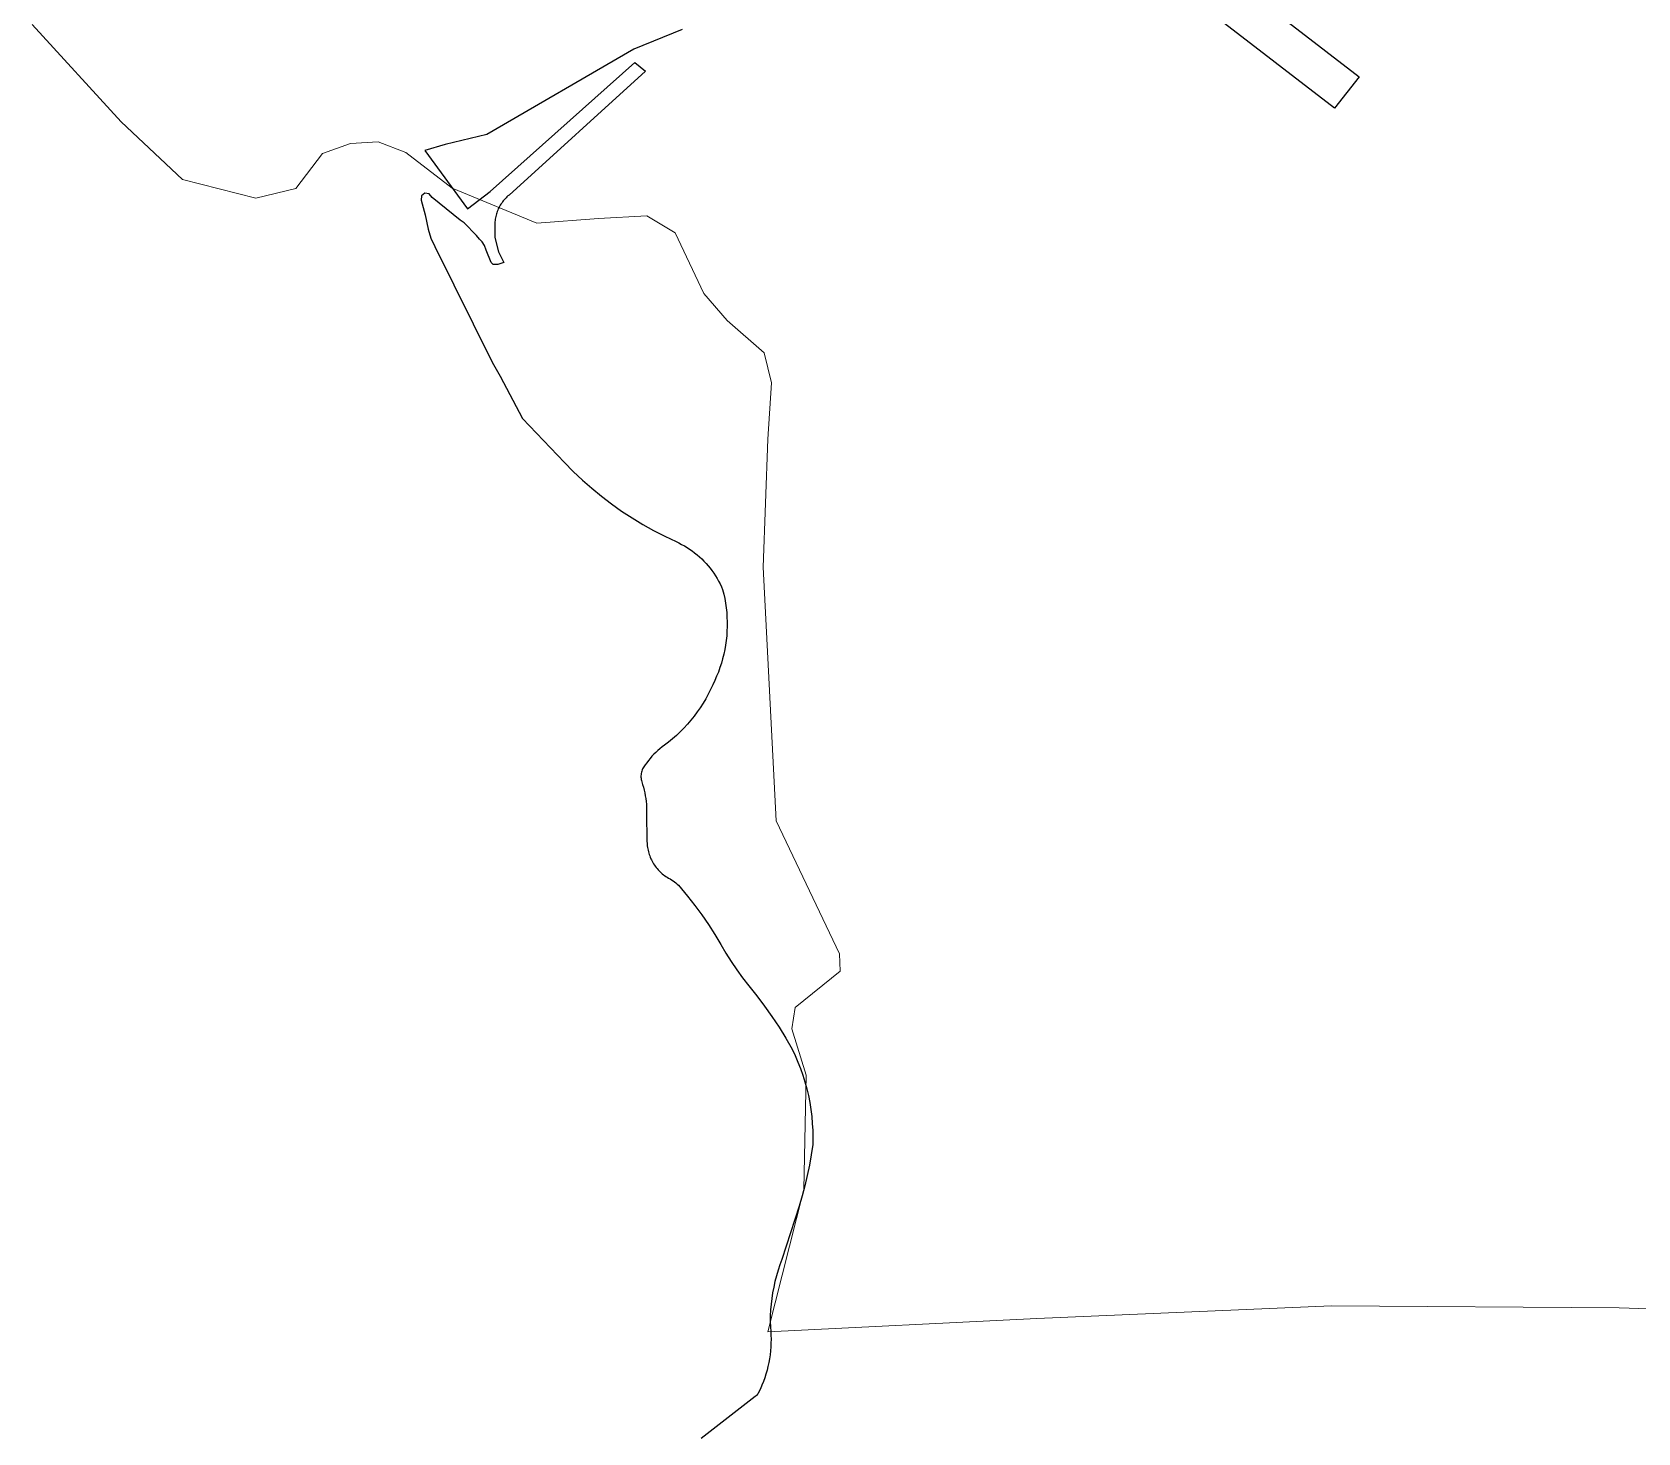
# Model space of a CAD drawing. Header units: millimetres. Extents: x 617751 to 636088, y 68402 to 77988.
# Drawn here: x 619959 to 620847, y 70216 to 70991 of the extents above; entities that cross this region are included whole.
import ezdxf

# ---------------------------------------------------------------- set-up
doc = ezdxf.new("R2010")
doc.units = ezdxf.units.MM
doc.header["$LTSCALE"] = 3
doc.header["$MEASUREMENT"] = 0
doc.layers.add('ALINHAMENTO PREDIAL', color=120, linetype='Continuous')
doc.layers.add('BAIRRO', color=30, linetype='Continuous')

msp = doc.modelspace()

# ---------------------------------------------------------------- linework, layer by layer
at = {"layer": 'ALINHAMENTO PREDIAL'}
for points in [[(620635.13, 71010.98), (620692.91, 70966.42), (620679.34, 70949.07), (620613.7, 70999.49)], [(620635.13, 71010.98), (620692.91, 70966.42), (620679.34, 70949.07), (620613.7, 70999.49)], [(620635.13, 71010.98), (620692.91, 70966.42), (620679.34, 70949.07), (620613.7, 70999.49)], [(620635.13, 71010.98), (620692.91, 70966.42), (620679.34, 70949.07), (620613.7, 70999.49)], [(620635.13, 71010.98), (620692.91, 70966.42), (620679.34, 70949.07), (620613.7, 70999.49)], [(620635.13, 71010.98), (620692.91, 70966.42), (620679.34, 70949.07), (620613.7, 70999.49)], [(620635.13, 71010.98), (620692.91, 70966.42), (620679.34, 70949.07), (620613.7, 70999.49)], [(620635.13, 71010.98), (620692.91, 70966.42), (620679.34, 70949.07), (620613.7, 70999.49)], [(620318.56, 70992.46), (620291.84, 70981.59), (620210.46, 70934.43), (620187.36, 70928.86), (620176.2, 70925.68), (620199.72, 70893.27), (620212.26, 70902.95), (620292.31, 70974.27), (620298.12, 70969.49), (620222.74, 70900.97), (620222.16, 70900.48), (620221.61, 70899.97), (620221.07, 70899.45), (620220.55, 70898.91), (620220.05, 70898.34), (620219.57, 70897.77), (620219.11, 70897.17), (620218.67, 70896.56), (620218.25, 70895.93), (620217.86, 70895.3), (620217.49, 70894.64), (620217.14, 70893.98), (620216.81, 70893.3), (620216.51, 70892.61), (620216.23, 70891.91), (620215.97, 70891.21), (620215.75, 70890.49), (620215.54, 70889.77), (620215.36, 70889.04), (620215.21, 70888.3), (620215.08, 70887.56), (620214.98, 70886.81), (620214.9, 70886.07), (620214.97, 70877.57), (620216.97, 70869.57), (620219.84, 70863.57), (620216.53, 70862.57), (620214.03, 70862.57), (620212.9, 70863.57), (620210.15, 70870.57), (620209.09, 70873.07), (620207.84, 70875.07), (620206.34, 70876.57), (620204.72, 70878.57), (620197.97, 70885.57), (620195.78, 70887.07), (620180.22, 70899.57), (620178.65, 70901.57), (620176.22, 70902.07), (620174.28, 70900.57), (620174.09, 70898.07), (620176.28, 70890.07), (620177.97, 70882.07), (620179.53, 70877.07), (620181.78, 70872.57), (620213.4, 70808.57), (620217.85, 70800.75), (620230.24, 70777.3), (620253.42, 70753.01), (620258.28, 70748.09), (620263.31, 70743.34), (620268.51, 70738.77), (620273.86, 70734.39), (620279.36, 70730.2), (620285, 70726.2), (620290.78, 70722.4), (620296.69, 70718.8), (620302.72, 70715.41), (620308.87, 70712.24), (620315.12, 70709.28), (620316.67, 70708.54), (620318.2, 70707.76), (620319.7, 70706.92), (620321.17, 70706.03), (620322.62, 70705.09), (620324.02, 70704.1), (620325.4, 70703.06), (620326.73, 70701.98), (620328.03, 70700.86), (620329.29, 70699.69), (620330.51, 70698.47), (620331.69, 70697.22), (620332.82, 70695.93), (620333.91, 70694.59), (620334.95, 70693.23), (620335.95, 70691.82), (620336.9, 70690.39), (620337.79, 70688.92), (620338.64, 70687.43), (620339.44, 70685.9), (620340.18, 70684.35), (620340.87, 70682.77), (620341.49, 70680.27), (620342.03, 70677.75), (620342.47, 70675.21), (620342.83, 70672.65), (620343.1, 70670.09), (620343.28, 70667.52), (620343.37, 70664.94), (620343.37, 70662.36), (620343.28, 70659.78), (620343.1, 70657.21), (620342.84, 70654.65), (620342.48, 70652.09), (620342.04, 70649.55), (620341.5, 70647.03), (620340.88, 70644.52), (620340.18, 70642.04), (620339.39, 70639.59), (620338.51, 70637.16), (620337.55, 70634.77), (620336.51, 70632.41), (620335.38, 70630.09), (620334.18, 70627.46), (620332.88, 70624.88), (620331.5, 70622.35), (620330.03, 70619.86), (620328.47, 70617.43), (620326.83, 70615.05), (620325.1, 70612.73), (620323.3, 70610.47), (620321.42, 70608.28), (620319.46, 70606.16), (620317.43, 70604.1), (620315.33, 70602.12), (620313.16, 70600.21), (620310.92, 70598.38), (620308.63, 70596.63), (620307.4, 70595.71), (620306.21, 70594.75), (620305.05, 70593.76), (620303.93, 70592.72), (620302.84, 70591.65), (620301.79, 70590.54), (620300.77, 70589.39), (620299.8, 70588.22), (620298.86, 70587.01), (620297.97, 70585.77), (620296.95, 70584.21), (620296.64, 70583.62), (620296.38, 70583), (620296.15, 70582.38), (620295.97, 70581.73), (620295.83, 70581.08), (620295.74, 70580.42), (620295.69, 70579.75), (620295.68, 70579.08), (620295.73, 70578.42), (620295.81, 70577.75), (620295.94, 70577.1), (620296.11, 70576.45), (620296.61, 70574.94), (620297.06, 70573.41), (620297.46, 70571.86), (620297.81, 70570.31), (620298.11, 70568.74), (620298.36, 70567.16), (620298.56, 70565.58), (620298.71, 70563.99), (620298.8, 70562.4), (620298.85, 70560.8), (620298.84, 70559.21), (620299.02, 70543.37), (620299.05, 70542.56), (620299.1, 70541.75), (620299.19, 70540.94), (620299.3, 70540.13), (620299.43, 70539.33), (620299.6, 70538.53), (620299.79, 70537.74), (620300.01, 70536.96), (620300.26, 70536.18), (620300.53, 70535.42), (620300.83, 70534.66), (620301.15, 70533.91), (620301.5, 70533.18), (620301.88, 70532.46), (620302.28, 70531.75), (620302.7, 70531.05), (620303.15, 70530.37), (620303.62, 70529.71), (620304.11, 70529.06), (620304.63, 70528.43), (620305.17, 70527.82), (620305.72, 70527.23), (620306.3, 70526.66), (620306.9, 70526.1), (620307.51, 70525.57), (620308.15, 70525.06), (620308.8, 70524.57), (620309.47, 70524.11), (620310.15, 70523.66), (620311.01, 70523.2), (620311.85, 70522.72), (620312.68, 70522.2), (620313.49, 70521.65), (620314.27, 70521.08), (620315.04, 70520.48), (620315.79, 70519.85), (620316.51, 70519.2), (620321.42, 70513.18), (620325.45, 70508.07), (620329.31, 70502.83), (620332.99, 70497.46), (620336.48, 70491.97), (620339.79, 70486.36), (620342.6, 70481.61), (620345.56, 70476.95), (620348.66, 70472.38), (620351.92, 70467.92), (620355.31, 70463.57), (620359.77, 70458.05), (620364.06, 70452.4), (620368.17, 70446.61), (620372.09, 70440.7), (620375.82, 70434.66), (620379.36, 70428.51), (620381.01, 70424.99), (620382.55, 70421.42), (620383.95, 70417.79), (620385.23, 70414.12), (620386.38, 70410.4), (620387.4, 70406.65), (620388.28, 70402.86), (620389.03, 70399.05), (620389.65, 70395.21), (620390.13, 70391.35), (620390.47, 70387.47), (620390.68, 70383.59), (620390.75, 70379.7), (620390.69, 70375.81), (620389.86, 70370.05), (620388.86, 70364.32), (620387.69, 70358.62), (620386.34, 70352.96), (620384.82, 70347.34), (620383.13, 70341.77), (620373.67, 70312.25), (620372.54, 70309.27), (620371.52, 70306.24), (620370.61, 70303.18), (620369.8, 70300.09), (620369.1, 70296.98), (620368.5, 70293.84), (620368.02, 70290.68), (620367.65, 70287.51), (620367.39, 70284.33), (620367.24, 70281.14), (620367.21, 70277.94), (620367.28, 70274.75), (620367.47, 70272.58), (620367.59, 70270.4), (620367.64, 70268.21), (620367.61, 70266.03), (620367.51, 70263.85), (620367.34, 70261.67), (620367.1, 70259.5), (620366.78, 70257.34), (620366.39, 70255.19), (620365.94, 70253.05), (620365.41, 70250.93), (620364.81, 70248.83), (620364.14, 70246.75), (620363.4, 70244.7), (620362.59, 70242.67), (620361.72, 70240.67), (620360.78, 70238.69), (620360.5, 70238.17), (620360.17, 70237.68), (620359.8, 70237.23), (620359.37, 70236.82), (620358.91, 70236.45), (620328.98, 70213.2)], [(620318.56, 70992.46), (620291.84, 70981.59), (620210.46, 70934.43), (620187.36, 70928.86), (620176.2, 70925.68), (620199.72, 70893.27), (620212.26, 70902.95), (620292.31, 70974.27), (620298.12, 70969.49), (620222.74, 70900.97), (620222.16, 70900.48), (620221.61, 70899.97), (620221.07, 70899.45), (620220.55, 70898.91), (620220.05, 70898.34), (620219.57, 70897.77), (620219.11, 70897.17), (620218.67, 70896.56), (620218.25, 70895.93), (620217.86, 70895.3), (620217.49, 70894.64), (620217.14, 70893.98), (620216.81, 70893.3), (620216.51, 70892.61), (620216.23, 70891.91), (620215.97, 70891.21), (620215.75, 70890.49), (620215.54, 70889.77), (620215.36, 70889.04), (620215.21, 70888.3), (620215.08, 70887.56), (620214.98, 70886.81), (620214.9, 70886.07), (620214.97, 70877.57), (620216.97, 70869.57), (620219.84, 70863.57), (620216.53, 70862.57), (620214.03, 70862.57), (620212.9, 70863.57), (620210.15, 70870.57), (620209.09, 70873.07), (620207.84, 70875.07), (620206.34, 70876.57), (620204.72, 70878.57), (620197.97, 70885.57), (620195.78, 70887.07), (620180.22, 70899.57), (620178.65, 70901.57), (620176.22, 70902.07), (620174.28, 70900.57), (620174.09, 70898.07), (620176.28, 70890.07), (620177.97, 70882.07), (620179.53, 70877.07), (620181.78, 70872.57), (620213.4, 70808.57), (620217.85, 70800.75), (620230.24, 70777.3), (620253.42, 70753.01), (620258.28, 70748.09), (620263.31, 70743.34), (620268.51, 70738.77), (620273.86, 70734.39), (620279.36, 70730.2), (620285, 70726.2), (620290.78, 70722.4), (620296.69, 70718.8), (620302.72, 70715.41), (620308.87, 70712.24), (620315.12, 70709.28), (620316.67, 70708.54), (620318.2, 70707.76), (620319.7, 70706.92), (620321.17, 70706.03), (620322.62, 70705.09), (620324.02, 70704.1), (620325.4, 70703.06), (620326.73, 70701.98), (620328.03, 70700.86), (620329.29, 70699.69), (620330.51, 70698.47), (620331.69, 70697.22), (620332.82, 70695.93), (620333.91, 70694.59), (620334.95, 70693.23), (620335.95, 70691.82), (620336.9, 70690.39), (620337.79, 70688.92), (620338.64, 70687.43), (620339.44, 70685.9), (620340.18, 70684.35), (620340.87, 70682.77), (620341.49, 70680.27), (620342.03, 70677.75), (620342.47, 70675.21), (620342.83, 70672.65), (620343.1, 70670.09), (620343.28, 70667.52), (620343.37, 70664.94), (620343.37, 70662.36), (620343.28, 70659.78), (620343.1, 70657.21), (620342.84, 70654.65), (620342.48, 70652.09), (620342.04, 70649.55), (620341.5, 70647.03), (620340.88, 70644.52), (620340.18, 70642.04), (620339.39, 70639.59), (620338.51, 70637.16), (620337.55, 70634.77), (620336.51, 70632.41), (620335.38, 70630.09), (620334.18, 70627.46), (620332.88, 70624.88), (620331.5, 70622.35), (620330.03, 70619.86), (620328.47, 70617.43), (620326.83, 70615.05), (620325.1, 70612.73), (620323.3, 70610.47), (620321.42, 70608.28), (620319.46, 70606.16), (620317.43, 70604.1), (620315.33, 70602.12), (620313.16, 70600.21), (620310.92, 70598.38), (620308.63, 70596.63), (620307.4, 70595.71), (620306.21, 70594.75), (620305.05, 70593.76), (620303.93, 70592.72), (620302.84, 70591.65), (620301.79, 70590.54), (620300.77, 70589.39), (620299.8, 70588.22), (620298.86, 70587.01), (620297.97, 70585.77), (620296.95, 70584.21), (620296.64, 70583.62), (620296.38, 70583), (620296.15, 70582.38), (620295.97, 70581.73), (620295.83, 70581.08), (620295.74, 70580.42), (620295.69, 70579.75), (620295.68, 70579.08), (620295.73, 70578.42), (620295.81, 70577.75), (620295.94, 70577.1), (620296.11, 70576.45), (620296.61, 70574.94), (620297.06, 70573.41), (620297.46, 70571.86), (620297.81, 70570.31), (620298.11, 70568.74), (620298.36, 70567.16), (620298.56, 70565.58), (620298.71, 70563.99), (620298.8, 70562.4), (620298.85, 70560.8), (620298.84, 70559.21), (620299.02, 70543.37), (620299.05, 70542.56), (620299.1, 70541.75), (620299.19, 70540.94), (620299.3, 70540.13), (620299.43, 70539.33), (620299.6, 70538.53), (620299.79, 70537.74), (620300.01, 70536.96), (620300.26, 70536.18), (620300.53, 70535.42), (620300.83, 70534.66), (620301.15, 70533.91), (620301.5, 70533.18), (620301.88, 70532.46), (620302.28, 70531.75), (620302.7, 70531.05), (620303.15, 70530.37), (620303.62, 70529.71), (620304.11, 70529.06), (620304.63, 70528.43), (620305.17, 70527.82), (620305.72, 70527.23), (620306.3, 70526.66), (620306.9, 70526.1), (620307.51, 70525.57), (620308.15, 70525.06), (620308.8, 70524.57), (620309.47, 70524.11), (620310.15, 70523.66), (620311.01, 70523.2), (620311.85, 70522.72), (620312.68, 70522.2), (620313.49, 70521.65), (620314.27, 70521.08), (620315.04, 70520.48), (620315.79, 70519.85), (620316.51, 70519.2), (620321.42, 70513.18), (620325.45, 70508.07), (620329.31, 70502.83), (620332.99, 70497.46), (620336.48, 70491.97), (620339.79, 70486.36), (620342.6, 70481.61), (620345.56, 70476.95), (620348.66, 70472.38), (620351.92, 70467.92), (620355.31, 70463.57), (620359.77, 70458.05), (620364.06, 70452.4), (620368.17, 70446.61), (620372.09, 70440.7), (620375.82, 70434.66), (620379.36, 70428.51), (620381.01, 70424.99), (620382.55, 70421.42), (620383.95, 70417.79), (620385.23, 70414.12), (620386.38, 70410.4), (620387.4, 70406.65), (620388.28, 70402.86), (620389.03, 70399.05), (620389.65, 70395.21), (620390.13, 70391.35), (620390.47, 70387.47), (620390.68, 70383.59), (620390.75, 70379.7), (620390.69, 70375.81), (620389.86, 70370.05), (620388.86, 70364.32), (620387.69, 70358.62), (620386.34, 70352.96), (620384.82, 70347.34), (620383.13, 70341.77), (620373.67, 70312.25), (620372.54, 70309.27), (620371.52, 70306.24), (620370.61, 70303.18), (620369.8, 70300.09), (620369.1, 70296.98), (620368.5, 70293.84), (620368.02, 70290.68), (620367.65, 70287.51), (620367.39, 70284.33), (620367.24, 70281.14), (620367.21, 70277.94), (620367.28, 70274.75), (620367.47, 70272.58), (620367.59, 70270.4), (620367.64, 70268.21), (620367.61, 70266.03), (620367.51, 70263.85), (620367.34, 70261.67), (620367.1, 70259.5), (620366.78, 70257.34), (620366.39, 70255.19), (620365.94, 70253.05), (620365.41, 70250.93), (620364.81, 70248.83), (620364.14, 70246.75), (620363.4, 70244.7), (620362.59, 70242.67), (620361.72, 70240.67), (620360.78, 70238.69), (620360.5, 70238.17), (620360.17, 70237.68), (620359.8, 70237.23), (620359.37, 70236.82), (620358.91, 70236.45), (620328.98, 70213.2)], [(620318.56, 70992.46), (620291.84, 70981.59), (620210.46, 70934.43), (620187.36, 70928.86), (620176.2, 70925.68), (620199.72, 70893.27), (620212.26, 70902.95), (620292.31, 70974.27), (620298.12, 70969.49), (620222.74, 70900.97), (620222.16, 70900.48), (620221.61, 70899.97), (620221.07, 70899.45), (620220.55, 70898.91), (620220.05, 70898.34), (620219.57, 70897.77), (620219.11, 70897.17), (620218.67, 70896.56), (620218.25, 70895.93), (620217.86, 70895.3), (620217.49, 70894.64), (620217.14, 70893.98), (620216.81, 70893.3), (620216.51, 70892.61), (620216.23, 70891.91), (620215.97, 70891.21), (620215.75, 70890.49), (620215.54, 70889.77), (620215.36, 70889.04), (620215.21, 70888.3), (620215.08, 70887.56), (620214.98, 70886.81), (620214.9, 70886.07), (620214.97, 70877.57), (620216.97, 70869.57), (620219.84, 70863.57), (620216.53, 70862.57), (620214.03, 70862.57), (620212.9, 70863.57), (620210.15, 70870.57), (620209.09, 70873.07), (620207.84, 70875.07), (620206.34, 70876.57), (620204.72, 70878.57), (620197.97, 70885.57), (620195.78, 70887.07), (620180.22, 70899.57), (620178.65, 70901.57), (620176.22, 70902.07), (620174.28, 70900.57), (620174.09, 70898.07), (620176.28, 70890.07), (620177.97, 70882.07), (620179.53, 70877.07), (620181.78, 70872.57), (620213.4, 70808.57), (620217.85, 70800.75), (620230.24, 70777.3), (620253.42, 70753.01), (620258.28, 70748.09), (620263.31, 70743.34), (620268.51, 70738.77), (620273.86, 70734.39), (620279.36, 70730.2), (620285, 70726.2), (620290.78, 70722.4), (620296.69, 70718.8), (620302.72, 70715.41), (620308.87, 70712.24), (620315.12, 70709.28), (620316.67, 70708.54), (620318.2, 70707.76), (620319.7, 70706.92), (620321.17, 70706.03), (620322.62, 70705.09), (620324.02, 70704.1), (620325.4, 70703.06), (620326.73, 70701.98), (620328.03, 70700.86), (620329.29, 70699.69), (620330.51, 70698.47), (620331.69, 70697.22), (620332.82, 70695.93), (620333.91, 70694.59), (620334.95, 70693.23), (620335.95, 70691.82), (620336.9, 70690.39), (620337.79, 70688.92), (620338.64, 70687.43), (620339.44, 70685.9), (620340.18, 70684.35), (620340.87, 70682.77), (620341.49, 70680.27), (620342.03, 70677.75), (620342.47, 70675.21), (620342.83, 70672.65), (620343.1, 70670.09), (620343.28, 70667.52), (620343.37, 70664.94), (620343.37, 70662.36), (620343.28, 70659.78), (620343.1, 70657.21), (620342.84, 70654.65), (620342.48, 70652.09), (620342.04, 70649.55), (620341.5, 70647.03), (620340.88, 70644.52), (620340.18, 70642.04), (620339.39, 70639.59), (620338.51, 70637.16), (620337.55, 70634.77), (620336.51, 70632.41), (620335.38, 70630.09), (620334.18, 70627.46), (620332.88, 70624.88), (620331.5, 70622.35), (620330.03, 70619.86), (620328.47, 70617.43), (620326.83, 70615.05), (620325.1, 70612.73), (620323.3, 70610.47), (620321.42, 70608.28), (620319.46, 70606.16), (620317.43, 70604.1), (620315.33, 70602.12), (620313.16, 70600.21), (620310.92, 70598.38), (620308.63, 70596.63), (620307.4, 70595.71), (620306.21, 70594.75), (620305.05, 70593.76), (620303.93, 70592.72), (620302.84, 70591.65), (620301.79, 70590.54), (620300.77, 70589.39), (620299.8, 70588.22), (620298.86, 70587.01), (620297.97, 70585.77), (620296.95, 70584.21), (620296.64, 70583.62), (620296.38, 70583), (620296.15, 70582.38), (620295.97, 70581.73), (620295.83, 70581.08), (620295.74, 70580.42), (620295.69, 70579.75), (620295.68, 70579.08), (620295.73, 70578.42), (620295.81, 70577.75), (620295.94, 70577.1), (620296.11, 70576.45), (620296.61, 70574.94), (620297.06, 70573.41), (620297.46, 70571.86), (620297.81, 70570.31), (620298.11, 70568.74), (620298.36, 70567.16), (620298.56, 70565.58), (620298.71, 70563.99), (620298.8, 70562.4), (620298.85, 70560.8), (620298.84, 70559.21), (620299.02, 70543.37), (620299.05, 70542.56), (620299.1, 70541.75), (620299.19, 70540.94), (620299.3, 70540.13), (620299.43, 70539.33), (620299.6, 70538.53), (620299.79, 70537.74), (620300.01, 70536.96), (620300.26, 70536.18), (620300.53, 70535.42), (620300.83, 70534.66), (620301.15, 70533.91), (620301.5, 70533.18), (620301.88, 70532.46), (620302.28, 70531.75), (620302.7, 70531.05), (620303.15, 70530.37), (620303.62, 70529.71), (620304.11, 70529.06), (620304.63, 70528.43), (620305.17, 70527.82), (620305.72, 70527.23), (620306.3, 70526.66), (620306.9, 70526.1), (620307.51, 70525.57), (620308.15, 70525.06), (620308.8, 70524.57), (620309.47, 70524.11), (620310.15, 70523.66), (620311.01, 70523.2), (620311.85, 70522.72), (620312.68, 70522.2), (620313.49, 70521.65), (620314.27, 70521.08), (620315.04, 70520.48), (620315.79, 70519.85), (620316.51, 70519.2), (620321.42, 70513.18), (620325.45, 70508.07), (620329.31, 70502.83), (620332.99, 70497.46), (620336.48, 70491.97), (620339.79, 70486.36), (620342.6, 70481.61), (620345.56, 70476.95), (620348.66, 70472.38), (620351.92, 70467.92), (620355.31, 70463.57), (620359.77, 70458.05), (620364.06, 70452.4), (620368.17, 70446.61), (620372.09, 70440.7), (620375.82, 70434.66), (620379.36, 70428.51), (620381.01, 70424.99), (620382.55, 70421.42), (620383.95, 70417.79), (620385.23, 70414.12), (620386.38, 70410.4), (620387.4, 70406.65), (620388.28, 70402.86), (620389.03, 70399.05), (620389.65, 70395.21), (620390.13, 70391.35), (620390.47, 70387.47), (620390.68, 70383.59), (620390.75, 70379.7), (620390.69, 70375.81), (620389.86, 70370.05), (620388.86, 70364.32), (620387.69, 70358.62), (620386.34, 70352.96), (620384.82, 70347.34), (620383.13, 70341.77), (620373.67, 70312.25), (620372.54, 70309.27), (620371.52, 70306.24), (620370.61, 70303.18), (620369.8, 70300.09), (620369.1, 70296.98), (620368.5, 70293.84), (620368.02, 70290.68), (620367.65, 70287.51), (620367.39, 70284.33), (620367.24, 70281.14), (620367.21, 70277.94), (620367.28, 70274.75), (620367.47, 70272.58), (620367.59, 70270.4), (620367.64, 70268.21), (620367.61, 70266.03), (620367.51, 70263.85), (620367.34, 70261.67), (620367.1, 70259.5), (620366.78, 70257.34), (620366.39, 70255.19), (620365.94, 70253.05), (620365.41, 70250.93), (620364.81, 70248.83), (620364.14, 70246.75), (620363.4, 70244.7), (620362.59, 70242.67), (620361.72, 70240.67), (620360.78, 70238.69), (620360.5, 70238.17), (620360.17, 70237.68), (620359.8, 70237.23), (620359.37, 70236.82), (620358.91, 70236.45), (620328.98, 70213.2)], [(620318.56, 70992.46), (620291.84, 70981.59), (620210.46, 70934.43), (620187.36, 70928.86), (620176.2, 70925.68), (620199.72, 70893.27), (620212.26, 70902.95), (620292.31, 70974.27), (620298.12, 70969.49), (620222.74, 70900.97), (620222.16, 70900.48), (620221.61, 70899.97), (620221.07, 70899.45), (620220.55, 70898.91), (620220.05, 70898.34), (620219.57, 70897.77), (620219.11, 70897.17), (620218.67, 70896.56), (620218.25, 70895.93), (620217.86, 70895.3), (620217.49, 70894.64), (620217.14, 70893.98), (620216.81, 70893.3), (620216.51, 70892.61), (620216.23, 70891.91), (620215.97, 70891.21), (620215.75, 70890.49), (620215.54, 70889.77), (620215.36, 70889.04), (620215.21, 70888.3), (620215.08, 70887.56), (620214.98, 70886.81), (620214.9, 70886.07), (620214.97, 70877.57), (620216.97, 70869.57), (620219.84, 70863.57), (620216.53, 70862.57), (620214.03, 70862.57), (620212.9, 70863.57), (620210.15, 70870.57), (620209.09, 70873.07), (620207.84, 70875.07), (620206.34, 70876.57), (620204.72, 70878.57), (620197.97, 70885.57), (620195.78, 70887.07), (620180.22, 70899.57), (620178.65, 70901.57), (620176.22, 70902.07), (620174.28, 70900.57), (620174.09, 70898.07), (620176.28, 70890.07), (620177.97, 70882.07), (620179.53, 70877.07), (620181.78, 70872.57), (620213.4, 70808.57), (620217.85, 70800.75), (620230.24, 70777.3), (620253.42, 70753.01), (620258.28, 70748.09), (620263.31, 70743.34), (620268.51, 70738.77), (620273.86, 70734.39), (620279.36, 70730.2), (620285, 70726.2), (620290.78, 70722.4), (620296.69, 70718.8), (620302.72, 70715.41), (620308.87, 70712.24), (620315.12, 70709.28), (620316.67, 70708.54), (620318.2, 70707.76), (620319.7, 70706.92), (620321.17, 70706.03), (620322.62, 70705.09), (620324.02, 70704.1), (620325.4, 70703.06), (620326.73, 70701.98), (620328.03, 70700.86), (620329.29, 70699.69), (620330.51, 70698.47), (620331.69, 70697.22), (620332.82, 70695.93), (620333.91, 70694.59), (620334.95, 70693.23), (620335.95, 70691.82), (620336.9, 70690.39), (620337.79, 70688.92), (620338.64, 70687.43), (620339.44, 70685.9), (620340.18, 70684.35), (620340.87, 70682.77), (620341.49, 70680.27), (620342.03, 70677.75), (620342.47, 70675.21), (620342.83, 70672.65), (620343.1, 70670.09), (620343.28, 70667.52), (620343.37, 70664.94), (620343.37, 70662.36), (620343.28, 70659.78), (620343.1, 70657.21), (620342.84, 70654.65), (620342.48, 70652.09), (620342.04, 70649.55), (620341.5, 70647.03), (620340.88, 70644.52), (620340.18, 70642.04), (620339.39, 70639.59), (620338.51, 70637.16), (620337.55, 70634.77), (620336.51, 70632.41), (620335.38, 70630.09), (620334.18, 70627.46), (620332.88, 70624.88), (620331.5, 70622.35), (620330.03, 70619.86), (620328.47, 70617.43), (620326.83, 70615.05), (620325.1, 70612.73), (620323.3, 70610.47), (620321.42, 70608.28), (620319.46, 70606.16), (620317.43, 70604.1), (620315.33, 70602.12), (620313.16, 70600.21), (620310.92, 70598.38), (620308.63, 70596.63), (620307.4, 70595.71), (620306.21, 70594.75), (620305.05, 70593.76), (620303.93, 70592.72), (620302.84, 70591.65), (620301.79, 70590.54), (620300.77, 70589.39), (620299.8, 70588.22), (620298.86, 70587.01), (620297.97, 70585.77), (620296.95, 70584.21), (620296.64, 70583.62), (620296.38, 70583), (620296.15, 70582.38), (620295.97, 70581.73), (620295.83, 70581.08), (620295.74, 70580.42), (620295.69, 70579.75), (620295.68, 70579.08), (620295.73, 70578.42), (620295.81, 70577.75), (620295.94, 70577.1), (620296.11, 70576.45), (620296.61, 70574.94), (620297.06, 70573.41), (620297.46, 70571.86), (620297.81, 70570.31), (620298.11, 70568.74), (620298.36, 70567.16), (620298.56, 70565.58), (620298.71, 70563.99), (620298.8, 70562.4), (620298.85, 70560.8), (620298.84, 70559.21), (620299.02, 70543.37), (620299.05, 70542.56), (620299.1, 70541.75), (620299.19, 70540.94), (620299.3, 70540.13), (620299.43, 70539.33), (620299.6, 70538.53), (620299.79, 70537.74), (620300.01, 70536.96), (620300.26, 70536.18), (620300.53, 70535.42), (620300.83, 70534.66), (620301.15, 70533.91), (620301.5, 70533.18), (620301.88, 70532.46), (620302.28, 70531.75), (620302.7, 70531.05), (620303.15, 70530.37), (620303.62, 70529.71), (620304.11, 70529.06), (620304.63, 70528.43), (620305.17, 70527.82), (620305.72, 70527.23), (620306.3, 70526.66), (620306.9, 70526.1), (620307.51, 70525.57), (620308.15, 70525.06), (620308.8, 70524.57), (620309.47, 70524.11), (620310.15, 70523.66), (620311.01, 70523.2), (620311.85, 70522.72), (620312.68, 70522.2), (620313.49, 70521.65), (620314.27, 70521.08), (620315.04, 70520.48), (620315.79, 70519.85), (620316.51, 70519.2), (620321.42, 70513.18), (620325.45, 70508.07), (620329.31, 70502.83), (620332.99, 70497.46), (620336.48, 70491.97), (620339.79, 70486.36), (620342.6, 70481.61), (620345.56, 70476.95), (620348.66, 70472.38), (620351.92, 70467.92), (620355.31, 70463.57), (620359.77, 70458.05), (620364.06, 70452.4), (620368.17, 70446.61), (620372.09, 70440.7), (620375.82, 70434.66), (620379.36, 70428.51), (620381.01, 70424.99), (620382.55, 70421.42), (620383.95, 70417.79), (620385.23, 70414.12), (620386.38, 70410.4), (620387.4, 70406.65), (620388.28, 70402.86), (620389.03, 70399.05), (620389.65, 70395.21), (620390.13, 70391.35), (620390.47, 70387.47), (620390.68, 70383.59), (620390.75, 70379.7), (620390.69, 70375.81), (620389.86, 70370.05), (620388.86, 70364.32), (620387.69, 70358.62), (620386.34, 70352.96), (620384.82, 70347.34), (620383.13, 70341.77), (620373.67, 70312.25), (620372.54, 70309.27), (620371.52, 70306.24), (620370.61, 70303.18), (620369.8, 70300.09), (620369.1, 70296.98), (620368.5, 70293.84), (620368.02, 70290.68), (620367.65, 70287.51), (620367.39, 70284.33), (620367.24, 70281.14), (620367.21, 70277.94), (620367.28, 70274.75), (620367.47, 70272.58), (620367.59, 70270.4), (620367.64, 70268.21), (620367.61, 70266.03), (620367.51, 70263.85), (620367.34, 70261.67), (620367.1, 70259.5), (620366.78, 70257.34), (620366.39, 70255.19), (620365.94, 70253.05), (620365.41, 70250.93), (620364.81, 70248.83), (620364.14, 70246.75), (620363.4, 70244.7), (620362.59, 70242.67), (620361.72, 70240.67), (620360.78, 70238.69), (620360.5, 70238.17), (620360.17, 70237.68), (620359.8, 70237.23), (620359.37, 70236.82), (620358.91, 70236.45), (620328.98, 70213.2)], [(620318.56, 70992.46), (620291.84, 70981.59), (620210.46, 70934.43), (620187.36, 70928.86), (620176.2, 70925.68), (620199.72, 70893.27), (620212.26, 70902.95), (620292.31, 70974.27), (620298.12, 70969.49), (620222.74, 70900.97), (620222.16, 70900.48), (620221.61, 70899.97), (620221.07, 70899.45), (620220.55, 70898.91), (620220.05, 70898.34), (620219.57, 70897.77), (620219.11, 70897.17), (620218.67, 70896.56), (620218.25, 70895.93), (620217.86, 70895.3), (620217.49, 70894.64), (620217.14, 70893.98), (620216.81, 70893.3), (620216.51, 70892.61), (620216.23, 70891.91), (620215.97, 70891.21), (620215.75, 70890.49), (620215.54, 70889.77), (620215.36, 70889.04), (620215.21, 70888.3), (620215.08, 70887.56), (620214.98, 70886.81), (620214.9, 70886.07), (620214.97, 70877.57), (620216.97, 70869.57), (620219.84, 70863.57), (620216.53, 70862.57), (620214.03, 70862.57), (620212.9, 70863.57), (620210.15, 70870.57), (620209.09, 70873.07), (620207.84, 70875.07), (620206.34, 70876.57), (620204.72, 70878.57), (620197.97, 70885.57), (620195.78, 70887.07), (620180.22, 70899.57), (620178.65, 70901.57), (620176.22, 70902.07), (620174.28, 70900.57), (620174.09, 70898.07), (620176.28, 70890.07), (620177.97, 70882.07), (620179.53, 70877.07), (620181.78, 70872.57), (620213.4, 70808.57), (620217.85, 70800.75), (620230.24, 70777.3), (620253.42, 70753.01), (620258.28, 70748.09), (620263.31, 70743.34), (620268.51, 70738.77), (620273.86, 70734.39), (620279.36, 70730.2), (620285, 70726.2), (620290.78, 70722.4), (620296.69, 70718.8), (620302.72, 70715.41), (620308.87, 70712.24), (620315.12, 70709.28), (620316.67, 70708.54), (620318.2, 70707.76), (620319.7, 70706.92), (620321.17, 70706.03), (620322.62, 70705.09), (620324.02, 70704.1), (620325.4, 70703.06), (620326.73, 70701.98), (620328.03, 70700.86), (620329.29, 70699.69), (620330.51, 70698.47), (620331.69, 70697.22), (620332.82, 70695.93), (620333.91, 70694.59), (620334.95, 70693.23), (620335.95, 70691.82), (620336.9, 70690.39), (620337.79, 70688.92), (620338.64, 70687.43), (620339.44, 70685.9), (620340.18, 70684.35), (620340.87, 70682.77), (620341.49, 70680.27), (620342.03, 70677.75), (620342.47, 70675.21), (620342.83, 70672.65), (620343.1, 70670.09), (620343.28, 70667.52), (620343.37, 70664.94), (620343.37, 70662.36), (620343.28, 70659.78), (620343.1, 70657.21), (620342.84, 70654.65), (620342.48, 70652.09), (620342.04, 70649.55), (620341.5, 70647.03), (620340.88, 70644.52), (620340.18, 70642.04), (620339.39, 70639.59), (620338.51, 70637.16), (620337.55, 70634.77), (620336.51, 70632.41), (620335.38, 70630.09), (620334.18, 70627.46), (620332.88, 70624.88), (620331.5, 70622.35), (620330.03, 70619.86), (620328.47, 70617.43), (620326.83, 70615.05), (620325.1, 70612.73), (620323.3, 70610.47), (620321.42, 70608.28), (620319.46, 70606.16), (620317.43, 70604.1), (620315.33, 70602.12), (620313.16, 70600.21), (620310.92, 70598.38), (620308.63, 70596.63), (620307.4, 70595.71), (620306.21, 70594.75), (620305.05, 70593.76), (620303.93, 70592.72), (620302.84, 70591.65), (620301.79, 70590.54), (620300.77, 70589.39), (620299.8, 70588.22), (620298.86, 70587.01), (620297.97, 70585.77), (620296.95, 70584.21), (620296.64, 70583.62), (620296.38, 70583), (620296.15, 70582.38), (620295.97, 70581.73), (620295.83, 70581.08), (620295.74, 70580.42), (620295.69, 70579.75), (620295.68, 70579.08), (620295.73, 70578.42), (620295.81, 70577.75), (620295.94, 70577.1), (620296.11, 70576.45), (620296.61, 70574.94), (620297.06, 70573.41), (620297.46, 70571.86), (620297.81, 70570.31), (620298.11, 70568.74), (620298.36, 70567.16), (620298.56, 70565.58), (620298.71, 70563.99), (620298.8, 70562.4), (620298.85, 70560.8), (620298.84, 70559.21), (620299.02, 70543.37), (620299.05, 70542.56), (620299.1, 70541.75), (620299.19, 70540.94), (620299.3, 70540.13), (620299.43, 70539.33), (620299.6, 70538.53), (620299.79, 70537.74), (620300.01, 70536.96), (620300.26, 70536.18), (620300.53, 70535.42), (620300.83, 70534.66), (620301.15, 70533.91), (620301.5, 70533.18), (620301.88, 70532.46), (620302.28, 70531.75), (620302.7, 70531.05), (620303.15, 70530.37), (620303.62, 70529.71), (620304.11, 70529.06), (620304.63, 70528.43), (620305.17, 70527.82), (620305.72, 70527.23), (620306.3, 70526.66), (620306.9, 70526.1), (620307.51, 70525.57), (620308.15, 70525.06), (620308.8, 70524.57), (620309.47, 70524.11), (620310.15, 70523.66), (620311.01, 70523.2), (620311.85, 70522.72), (620312.68, 70522.2), (620313.49, 70521.65), (620314.27, 70521.08), (620315.04, 70520.48), (620315.79, 70519.85), (620316.51, 70519.2), (620321.42, 70513.18), (620325.45, 70508.07), (620329.31, 70502.83), (620332.99, 70497.46), (620336.48, 70491.97), (620339.79, 70486.36), (620342.6, 70481.61), (620345.56, 70476.95), (620348.66, 70472.38), (620351.92, 70467.92), (620355.31, 70463.57), (620359.77, 70458.05), (620364.06, 70452.4), (620368.17, 70446.61), (620372.09, 70440.7), (620375.82, 70434.66), (620379.36, 70428.51), (620381.01, 70424.99), (620382.55, 70421.42), (620383.95, 70417.79), (620385.23, 70414.12), (620386.38, 70410.4), (620387.4, 70406.65), (620388.28, 70402.86), (620389.03, 70399.05), (620389.65, 70395.21), (620390.13, 70391.35), (620390.47, 70387.47), (620390.68, 70383.59), (620390.75, 70379.7), (620390.69, 70375.81), (620389.86, 70370.05), (620388.86, 70364.32), (620387.69, 70358.62), (620386.34, 70352.96), (620384.82, 70347.34), (620383.13, 70341.77), (620373.67, 70312.25), (620372.54, 70309.27), (620371.52, 70306.24), (620370.61, 70303.18), (620369.8, 70300.09), (620369.1, 70296.98), (620368.5, 70293.84), (620368.02, 70290.68), (620367.65, 70287.51), (620367.39, 70284.33), (620367.24, 70281.14), (620367.21, 70277.94), (620367.28, 70274.75), (620367.47, 70272.58), (620367.59, 70270.4), (620367.64, 70268.21), (620367.61, 70266.03), (620367.51, 70263.85), (620367.34, 70261.67), (620367.1, 70259.5), (620366.78, 70257.34), (620366.39, 70255.19), (620365.94, 70253.05), (620365.41, 70250.93), (620364.81, 70248.83), (620364.14, 70246.75), (620363.4, 70244.7), (620362.59, 70242.67), (620361.72, 70240.67), (620360.78, 70238.69), (620360.5, 70238.17), (620360.17, 70237.68), (620359.8, 70237.23), (620359.37, 70236.82), (620358.91, 70236.45), (620328.98, 70213.2)], [(620318.56, 70992.46), (620291.84, 70981.59), (620210.46, 70934.43), (620187.36, 70928.86), (620176.2, 70925.68), (620199.72, 70893.27), (620212.26, 70902.95), (620292.31, 70974.27), (620298.12, 70969.49), (620222.74, 70900.97), (620222.16, 70900.48), (620221.61, 70899.97), (620221.07, 70899.45), (620220.55, 70898.91), (620220.05, 70898.34), (620219.57, 70897.77), (620219.11, 70897.17), (620218.67, 70896.56), (620218.25, 70895.93), (620217.86, 70895.3), (620217.49, 70894.64), (620217.14, 70893.98), (620216.81, 70893.3), (620216.51, 70892.61), (620216.23, 70891.91), (620215.97, 70891.21), (620215.75, 70890.49), (620215.54, 70889.77), (620215.36, 70889.04), (620215.21, 70888.3), (620215.08, 70887.56), (620214.98, 70886.81), (620214.9, 70886.07), (620214.97, 70877.57), (620216.97, 70869.57), (620219.84, 70863.57), (620216.53, 70862.57), (620214.03, 70862.57), (620212.9, 70863.57), (620210.15, 70870.57), (620209.09, 70873.07), (620207.84, 70875.07), (620206.34, 70876.57), (620204.72, 70878.57), (620197.97, 70885.57), (620195.78, 70887.07), (620180.22, 70899.57), (620178.65, 70901.57), (620176.22, 70902.07), (620174.28, 70900.57), (620174.09, 70898.07), (620176.28, 70890.07), (620177.97, 70882.07), (620179.53, 70877.07), (620181.78, 70872.57), (620213.4, 70808.57), (620217.85, 70800.75), (620230.24, 70777.3), (620253.42, 70753.01), (620258.28, 70748.09), (620263.31, 70743.34), (620268.51, 70738.77), (620273.86, 70734.39), (620279.36, 70730.2), (620285, 70726.2), (620290.78, 70722.4), (620296.69, 70718.8), (620302.72, 70715.41), (620308.87, 70712.24), (620315.12, 70709.28), (620316.67, 70708.54), (620318.2, 70707.76), (620319.7, 70706.92), (620321.17, 70706.03), (620322.62, 70705.09), (620324.02, 70704.1), (620325.4, 70703.06), (620326.73, 70701.98), (620328.03, 70700.86), (620329.29, 70699.69), (620330.51, 70698.47), (620331.69, 70697.22), (620332.82, 70695.93), (620333.91, 70694.59), (620334.95, 70693.23), (620335.95, 70691.82), (620336.9, 70690.39), (620337.79, 70688.92), (620338.64, 70687.43), (620339.44, 70685.9), (620340.18, 70684.35), (620340.87, 70682.77), (620341.49, 70680.27), (620342.03, 70677.75), (620342.47, 70675.21), (620342.83, 70672.65), (620343.1, 70670.09), (620343.28, 70667.52), (620343.37, 70664.94), (620343.37, 70662.36), (620343.28, 70659.78), (620343.1, 70657.21), (620342.84, 70654.65), (620342.48, 70652.09), (620342.04, 70649.55), (620341.5, 70647.03), (620340.88, 70644.52), (620340.18, 70642.04), (620339.39, 70639.59), (620338.51, 70637.16), (620337.55, 70634.77), (620336.51, 70632.41), (620335.38, 70630.09), (620334.18, 70627.46), (620332.88, 70624.88), (620331.5, 70622.35), (620330.03, 70619.86), (620328.47, 70617.43), (620326.83, 70615.05), (620325.1, 70612.73), (620323.3, 70610.47), (620321.42, 70608.28), (620319.46, 70606.16), (620317.43, 70604.1), (620315.33, 70602.12), (620313.16, 70600.21), (620310.92, 70598.38), (620308.63, 70596.63), (620307.4, 70595.71), (620306.21, 70594.75), (620305.05, 70593.76), (620303.93, 70592.72), (620302.84, 70591.65), (620301.79, 70590.54), (620300.77, 70589.39), (620299.8, 70588.22), (620298.86, 70587.01), (620297.97, 70585.77), (620296.95, 70584.21), (620296.64, 70583.62), (620296.38, 70583), (620296.15, 70582.38), (620295.97, 70581.73), (620295.83, 70581.08), (620295.74, 70580.42), (620295.69, 70579.75), (620295.68, 70579.08), (620295.73, 70578.42), (620295.81, 70577.75), (620295.94, 70577.1), (620296.11, 70576.45), (620296.61, 70574.94), (620297.06, 70573.41), (620297.46, 70571.86), (620297.81, 70570.31), (620298.11, 70568.74), (620298.36, 70567.16), (620298.56, 70565.58), (620298.71, 70563.99), (620298.8, 70562.4), (620298.85, 70560.8), (620298.84, 70559.21), (620299.02, 70543.37), (620299.05, 70542.56), (620299.1, 70541.75), (620299.19, 70540.94), (620299.3, 70540.13), (620299.43, 70539.33), (620299.6, 70538.53), (620299.79, 70537.74), (620300.01, 70536.96), (620300.26, 70536.18), (620300.53, 70535.42), (620300.83, 70534.66), (620301.15, 70533.91), (620301.5, 70533.18), (620301.88, 70532.46), (620302.28, 70531.75), (620302.7, 70531.05), (620303.15, 70530.37), (620303.62, 70529.71), (620304.11, 70529.06), (620304.63, 70528.43), (620305.17, 70527.82), (620305.72, 70527.23), (620306.3, 70526.66), (620306.9, 70526.1), (620307.51, 70525.57), (620308.15, 70525.06), (620308.8, 70524.57), (620309.47, 70524.11), (620310.15, 70523.66), (620311.01, 70523.2), (620311.85, 70522.72), (620312.68, 70522.2), (620313.49, 70521.65), (620314.27, 70521.08), (620315.04, 70520.48), (620315.79, 70519.85), (620316.51, 70519.2), (620321.42, 70513.18), (620325.45, 70508.07), (620329.31, 70502.83), (620332.99, 70497.46), (620336.48, 70491.97), (620339.79, 70486.36), (620342.6, 70481.61), (620345.56, 70476.95), (620348.66, 70472.38), (620351.92, 70467.92), (620355.31, 70463.57), (620359.77, 70458.05), (620364.06, 70452.4), (620368.17, 70446.61), (620372.09, 70440.7), (620375.82, 70434.66), (620379.36, 70428.51), (620381.01, 70424.99), (620382.55, 70421.42), (620383.95, 70417.79), (620385.23, 70414.12), (620386.38, 70410.4), (620387.4, 70406.65), (620388.28, 70402.86), (620389.03, 70399.05), (620389.65, 70395.21), (620390.13, 70391.35), (620390.47, 70387.47), (620390.68, 70383.59), (620390.75, 70379.7), (620390.69, 70375.81), (620389.86, 70370.05), (620388.86, 70364.32), (620387.69, 70358.62), (620386.34, 70352.96), (620384.82, 70347.34), (620383.13, 70341.77), (620373.67, 70312.25), (620372.54, 70309.27), (620371.52, 70306.24), (620370.61, 70303.18), (620369.8, 70300.09), (620369.1, 70296.98), (620368.5, 70293.84), (620368.02, 70290.68), (620367.65, 70287.51), (620367.39, 70284.33), (620367.24, 70281.14), (620367.21, 70277.94), (620367.28, 70274.75), (620367.47, 70272.58), (620367.59, 70270.4), (620367.64, 70268.21), (620367.61, 70266.03), (620367.51, 70263.85), (620367.34, 70261.67), (620367.1, 70259.5), (620366.78, 70257.34), (620366.39, 70255.19), (620365.94, 70253.05), (620365.41, 70250.93), (620364.81, 70248.83), (620364.14, 70246.75), (620363.4, 70244.7), (620362.59, 70242.67), (620361.72, 70240.67), (620360.78, 70238.69), (620360.5, 70238.17), (620360.17, 70237.68), (620359.8, 70237.23), (620359.37, 70236.82), (620358.91, 70236.45), (620328.98, 70213.2)], [(620318.56, 70992.46), (620291.84, 70981.59), (620210.46, 70934.43), (620187.36, 70928.86), (620176.2, 70925.68), (620199.72, 70893.27), (620212.26, 70902.95), (620292.31, 70974.27), (620298.12, 70969.49), (620222.74, 70900.97), (620222.16, 70900.48), (620221.61, 70899.97), (620221.07, 70899.45), (620220.55, 70898.91), (620220.05, 70898.34), (620219.57, 70897.77), (620219.11, 70897.17), (620218.67, 70896.56), (620218.25, 70895.93), (620217.86, 70895.3), (620217.49, 70894.64), (620217.14, 70893.98), (620216.81, 70893.3), (620216.51, 70892.61), (620216.23, 70891.91), (620215.97, 70891.21), (620215.75, 70890.49), (620215.54, 70889.77), (620215.36, 70889.04), (620215.21, 70888.3), (620215.08, 70887.56), (620214.98, 70886.81), (620214.9, 70886.07), (620214.97, 70877.57), (620216.97, 70869.57), (620219.84, 70863.57), (620216.53, 70862.57), (620214.03, 70862.57), (620212.9, 70863.57), (620210.15, 70870.57), (620209.09, 70873.07), (620207.84, 70875.07), (620206.34, 70876.57), (620204.72, 70878.57), (620197.97, 70885.57), (620195.78, 70887.07), (620180.22, 70899.57), (620178.65, 70901.57), (620176.22, 70902.07), (620174.28, 70900.57), (620174.09, 70898.07), (620176.28, 70890.07), (620177.97, 70882.07), (620179.53, 70877.07), (620181.78, 70872.57), (620213.4, 70808.57), (620217.85, 70800.75), (620230.24, 70777.3), (620253.42, 70753.01), (620258.28, 70748.09), (620263.31, 70743.34), (620268.51, 70738.77), (620273.86, 70734.39), (620279.36, 70730.2), (620285, 70726.2), (620290.78, 70722.4), (620296.69, 70718.8), (620302.72, 70715.41), (620308.87, 70712.24), (620315.12, 70709.28), (620316.67, 70708.54), (620318.2, 70707.76), (620319.7, 70706.92), (620321.17, 70706.03), (620322.62, 70705.09), (620324.02, 70704.1), (620325.4, 70703.06), (620326.73, 70701.98), (620328.03, 70700.86), (620329.29, 70699.69), (620330.51, 70698.47), (620331.69, 70697.22), (620332.82, 70695.93), (620333.91, 70694.59), (620334.95, 70693.23), (620335.95, 70691.82), (620336.9, 70690.39), (620337.79, 70688.92), (620338.64, 70687.43), (620339.44, 70685.9), (620340.18, 70684.35), (620340.87, 70682.77), (620341.49, 70680.27), (620342.03, 70677.75), (620342.47, 70675.21), (620342.83, 70672.65), (620343.1, 70670.09), (620343.28, 70667.52), (620343.37, 70664.94), (620343.37, 70662.36), (620343.28, 70659.78), (620343.1, 70657.21), (620342.84, 70654.65), (620342.48, 70652.09), (620342.04, 70649.55), (620341.5, 70647.03), (620340.88, 70644.52), (620340.18, 70642.04), (620339.39, 70639.59), (620338.51, 70637.16), (620337.55, 70634.77), (620336.51, 70632.41), (620335.38, 70630.09), (620334.18, 70627.46), (620332.88, 70624.88), (620331.5, 70622.35), (620330.03, 70619.86), (620328.47, 70617.43), (620326.83, 70615.05), (620325.1, 70612.73), (620323.3, 70610.47), (620321.42, 70608.28), (620319.46, 70606.16), (620317.43, 70604.1), (620315.33, 70602.12), (620313.16, 70600.21), (620310.92, 70598.38), (620308.63, 70596.63), (620307.4, 70595.71), (620306.21, 70594.75), (620305.05, 70593.76), (620303.93, 70592.72), (620302.84, 70591.65), (620301.79, 70590.54), (620300.77, 70589.39), (620299.8, 70588.22), (620298.86, 70587.01), (620297.97, 70585.77), (620296.95, 70584.21), (620296.64, 70583.62), (620296.38, 70583), (620296.15, 70582.38), (620295.97, 70581.73), (620295.83, 70581.08), (620295.74, 70580.42), (620295.69, 70579.75), (620295.68, 70579.08), (620295.73, 70578.42), (620295.81, 70577.75), (620295.94, 70577.1), (620296.11, 70576.45), (620296.61, 70574.94), (620297.06, 70573.41), (620297.46, 70571.86), (620297.81, 70570.31), (620298.11, 70568.74), (620298.36, 70567.16), (620298.56, 70565.58), (620298.71, 70563.99), (620298.8, 70562.4), (620298.85, 70560.8), (620298.84, 70559.21), (620299.02, 70543.37), (620299.05, 70542.56), (620299.1, 70541.75), (620299.19, 70540.94), (620299.3, 70540.13), (620299.43, 70539.33), (620299.6, 70538.53), (620299.79, 70537.74), (620300.01, 70536.96), (620300.26, 70536.18), (620300.53, 70535.42), (620300.83, 70534.66), (620301.15, 70533.91), (620301.5, 70533.18), (620301.88, 70532.46), (620302.28, 70531.75), (620302.7, 70531.05), (620303.15, 70530.37), (620303.62, 70529.71), (620304.11, 70529.06), (620304.63, 70528.43), (620305.17, 70527.82), (620305.72, 70527.23), (620306.3, 70526.66), (620306.9, 70526.1), (620307.51, 70525.57), (620308.15, 70525.06), (620308.8, 70524.57), (620309.47, 70524.11), (620310.15, 70523.66), (620311.01, 70523.2), (620311.85, 70522.72), (620312.68, 70522.2), (620313.49, 70521.65), (620314.27, 70521.08), (620315.04, 70520.48), (620315.79, 70519.85), (620316.51, 70519.2), (620321.42, 70513.18), (620325.45, 70508.07), (620329.31, 70502.83), (620332.99, 70497.46), (620336.48, 70491.97), (620339.79, 70486.36), (620342.6, 70481.61), (620345.56, 70476.95), (620348.66, 70472.38), (620351.92, 70467.92), (620355.31, 70463.57), (620359.77, 70458.05), (620364.06, 70452.4), (620368.17, 70446.61), (620372.09, 70440.7), (620375.82, 70434.66), (620379.36, 70428.51), (620381.01, 70424.99), (620382.55, 70421.42), (620383.95, 70417.79), (620385.23, 70414.12), (620386.38, 70410.4), (620387.4, 70406.65), (620388.28, 70402.86), (620389.03, 70399.05), (620389.65, 70395.21), (620390.13, 70391.35), (620390.47, 70387.47), (620390.68, 70383.59), (620390.75, 70379.7), (620390.69, 70375.81), (620389.86, 70370.05), (620388.86, 70364.32), (620387.69, 70358.62), (620386.34, 70352.96), (620384.82, 70347.34), (620383.13, 70341.77), (620373.67, 70312.25), (620372.54, 70309.27), (620371.52, 70306.24), (620370.61, 70303.18), (620369.8, 70300.09), (620369.1, 70296.98), (620368.5, 70293.84), (620368.02, 70290.68), (620367.65, 70287.51), (620367.39, 70284.33), (620367.24, 70281.14), (620367.21, 70277.94), (620367.28, 70274.75), (620367.47, 70272.58), (620367.59, 70270.4), (620367.64, 70268.21), (620367.61, 70266.03), (620367.51, 70263.85), (620367.34, 70261.67), (620367.1, 70259.5), (620366.78, 70257.34), (620366.39, 70255.19), (620365.94, 70253.05), (620365.41, 70250.93), (620364.81, 70248.83), (620364.14, 70246.75), (620363.4, 70244.7), (620362.59, 70242.67), (620361.72, 70240.67), (620360.78, 70238.69), (620360.5, 70238.17), (620360.17, 70237.68), (620359.8, 70237.23), (620359.37, 70236.82), (620358.91, 70236.45), (620328.98, 70213.2)], [(620318.56, 70992.46), (620291.84, 70981.59), (620210.46, 70934.43), (620187.36, 70928.86), (620176.2, 70925.68), (620199.72, 70893.27), (620212.26, 70902.95), (620292.31, 70974.27), (620298.12, 70969.49), (620222.74, 70900.97), (620222.16, 70900.48), (620221.61, 70899.97), (620221.07, 70899.45), (620220.55, 70898.91), (620220.05, 70898.34), (620219.57, 70897.77), (620219.11, 70897.17), (620218.67, 70896.56), (620218.25, 70895.93), (620217.86, 70895.3), (620217.49, 70894.64), (620217.14, 70893.98), (620216.81, 70893.3), (620216.51, 70892.61), (620216.23, 70891.91), (620215.97, 70891.21), (620215.75, 70890.49), (620215.54, 70889.77), (620215.36, 70889.04), (620215.21, 70888.3), (620215.08, 70887.56), (620214.98, 70886.81), (620214.9, 70886.07), (620214.97, 70877.57), (620216.97, 70869.57), (620219.84, 70863.57), (620216.53, 70862.57), (620214.03, 70862.57), (620212.9, 70863.57), (620210.15, 70870.57), (620209.09, 70873.07), (620207.84, 70875.07), (620206.34, 70876.57), (620204.72, 70878.57), (620197.97, 70885.57), (620195.78, 70887.07), (620180.22, 70899.57), (620178.65, 70901.57), (620176.22, 70902.07), (620174.28, 70900.57), (620174.09, 70898.07), (620176.28, 70890.07), (620177.97, 70882.07), (620179.53, 70877.07), (620181.78, 70872.57), (620213.4, 70808.57), (620217.85, 70800.75), (620230.24, 70777.3), (620253.42, 70753.01), (620258.28, 70748.09), (620263.31, 70743.34), (620268.51, 70738.77), (620273.86, 70734.39), (620279.36, 70730.2), (620285, 70726.2), (620290.78, 70722.4), (620296.69, 70718.8), (620302.72, 70715.41), (620308.87, 70712.24), (620315.12, 70709.28), (620316.67, 70708.54), (620318.2, 70707.76), (620319.7, 70706.92), (620321.17, 70706.03), (620322.62, 70705.09), (620324.02, 70704.1), (620325.4, 70703.06), (620326.73, 70701.98), (620328.03, 70700.86), (620329.29, 70699.69), (620330.51, 70698.47), (620331.69, 70697.22), (620332.82, 70695.93), (620333.91, 70694.59), (620334.95, 70693.23), (620335.95, 70691.82), (620336.9, 70690.39), (620337.79, 70688.92), (620338.64, 70687.43), (620339.44, 70685.9), (620340.18, 70684.35), (620340.87, 70682.77), (620341.49, 70680.27), (620342.03, 70677.75), (620342.47, 70675.21), (620342.83, 70672.65), (620343.1, 70670.09), (620343.28, 70667.52), (620343.37, 70664.94), (620343.37, 70662.36), (620343.28, 70659.78), (620343.1, 70657.21), (620342.84, 70654.65), (620342.48, 70652.09), (620342.04, 70649.55), (620341.5, 70647.03), (620340.88, 70644.52), (620340.18, 70642.04), (620339.39, 70639.59), (620338.51, 70637.16), (620337.55, 70634.77), (620336.51, 70632.41), (620335.38, 70630.09), (620334.18, 70627.46), (620332.88, 70624.88), (620331.5, 70622.35), (620330.03, 70619.86), (620328.47, 70617.43), (620326.83, 70615.05), (620325.1, 70612.73), (620323.3, 70610.47), (620321.42, 70608.28), (620319.46, 70606.16), (620317.43, 70604.1), (620315.33, 70602.12), (620313.16, 70600.21), (620310.92, 70598.38), (620308.63, 70596.63), (620307.4, 70595.71), (620306.21, 70594.75), (620305.05, 70593.76), (620303.93, 70592.72), (620302.84, 70591.65), (620301.79, 70590.54), (620300.77, 70589.39), (620299.8, 70588.22), (620298.86, 70587.01), (620297.97, 70585.77), (620296.95, 70584.21), (620296.64, 70583.62), (620296.38, 70583), (620296.15, 70582.38), (620295.97, 70581.73), (620295.83, 70581.08), (620295.74, 70580.42), (620295.69, 70579.75), (620295.68, 70579.08), (620295.73, 70578.42), (620295.81, 70577.75), (620295.94, 70577.1), (620296.11, 70576.45), (620296.61, 70574.94), (620297.06, 70573.41), (620297.46, 70571.86), (620297.81, 70570.31), (620298.11, 70568.74), (620298.36, 70567.16), (620298.56, 70565.58), (620298.71, 70563.99), (620298.8, 70562.4), (620298.85, 70560.8), (620298.84, 70559.21), (620299.02, 70543.37), (620299.05, 70542.56), (620299.1, 70541.75), (620299.19, 70540.94), (620299.3, 70540.13), (620299.43, 70539.33), (620299.6, 70538.53), (620299.79, 70537.74), (620300.01, 70536.96), (620300.26, 70536.18), (620300.53, 70535.42), (620300.83, 70534.66), (620301.15, 70533.91), (620301.5, 70533.18), (620301.88, 70532.46), (620302.28, 70531.75), (620302.7, 70531.05), (620303.15, 70530.37), (620303.62, 70529.71), (620304.11, 70529.06), (620304.63, 70528.43), (620305.17, 70527.82), (620305.72, 70527.23), (620306.3, 70526.66), (620306.9, 70526.1), (620307.51, 70525.57), (620308.15, 70525.06), (620308.8, 70524.57), (620309.47, 70524.11), (620310.15, 70523.66), (620311.01, 70523.2), (620311.85, 70522.72), (620312.68, 70522.2), (620313.49, 70521.65), (620314.27, 70521.08), (620315.04, 70520.48), (620315.79, 70519.85), (620316.51, 70519.2), (620321.42, 70513.18), (620325.45, 70508.07), (620329.31, 70502.83), (620332.99, 70497.46), (620336.48, 70491.97), (620339.79, 70486.36), (620342.6, 70481.61), (620345.56, 70476.95), (620348.66, 70472.38), (620351.92, 70467.92), (620355.31, 70463.57), (620359.77, 70458.05), (620364.06, 70452.4), (620368.17, 70446.61), (620372.09, 70440.7), (620375.82, 70434.66), (620379.36, 70428.51), (620381.01, 70424.99), (620382.55, 70421.42), (620383.95, 70417.79), (620385.23, 70414.12), (620386.38, 70410.4), (620387.4, 70406.65), (620388.28, 70402.86), (620389.03, 70399.05), (620389.65, 70395.21), (620390.13, 70391.35), (620390.47, 70387.47), (620390.68, 70383.59), (620390.75, 70379.7), (620390.69, 70375.81), (620389.86, 70370.05), (620388.86, 70364.32), (620387.69, 70358.62), (620386.34, 70352.96), (620384.82, 70347.34), (620383.13, 70341.77), (620373.67, 70312.25), (620372.54, 70309.27), (620371.52, 70306.24), (620370.61, 70303.18), (620369.8, 70300.09), (620369.1, 70296.98), (620368.5, 70293.84), (620368.02, 70290.68), (620367.65, 70287.51), (620367.39, 70284.33), (620367.24, 70281.14), (620367.21, 70277.94), (620367.28, 70274.75), (620367.47, 70272.58), (620367.59, 70270.4), (620367.64, 70268.21), (620367.61, 70266.03), (620367.51, 70263.85), (620367.34, 70261.67), (620367.1, 70259.5), (620366.78, 70257.34), (620366.39, 70255.19), (620365.94, 70253.05), (620365.41, 70250.93), (620364.81, 70248.83), (620364.14, 70246.75), (620363.4, 70244.7), (620362.59, 70242.67), (620361.72, 70240.67), (620360.78, 70238.69), (620360.5, 70238.17), (620360.17, 70237.68), (620359.8, 70237.23), (620359.37, 70236.82), (620358.91, 70236.45), (620328.98, 70213.2)]]:
    msp.add_lwpolyline(points, dxfattribs=at)
at = {"layer": 'BAIRRO', "lineweight": 20}
msp.add_lwpolyline([(619958.98, 70995.27), (620008.18, 70941.41), (620042.22, 70909.58), (620082.77, 70899.21), (620104.76, 70904.55), (620119.55, 70923.87), (620134.98, 70929.4), (620150.31, 70930.39), (620165.61, 70924.47), (620191.28, 70904.74), (620238.16, 70885.5), (620272.22, 70887.96), (620298.87, 70889.44), (620314.66, 70880.07), (620330.46, 70846.52), (620343.37, 70831.66), (620363.8, 70813.66), (620367.95, 70797.05), (620365.88, 70765.9), (620363.31, 70695.2), (620370.55, 70554.91), (620405.44, 70481.28), (620405.84, 70471.76), (620381.04, 70451.59), (620379.11, 70439.74), (620387.02, 70414.13), (620385.81, 70350.88), (620365.85, 70272.2), (620514.65, 70279.57), (620677.65, 70286.57), (620836.65, 70285.57), (621011.65, 70279.57)], dxfattribs=at)

doc.saveas('drawing.dxf')
